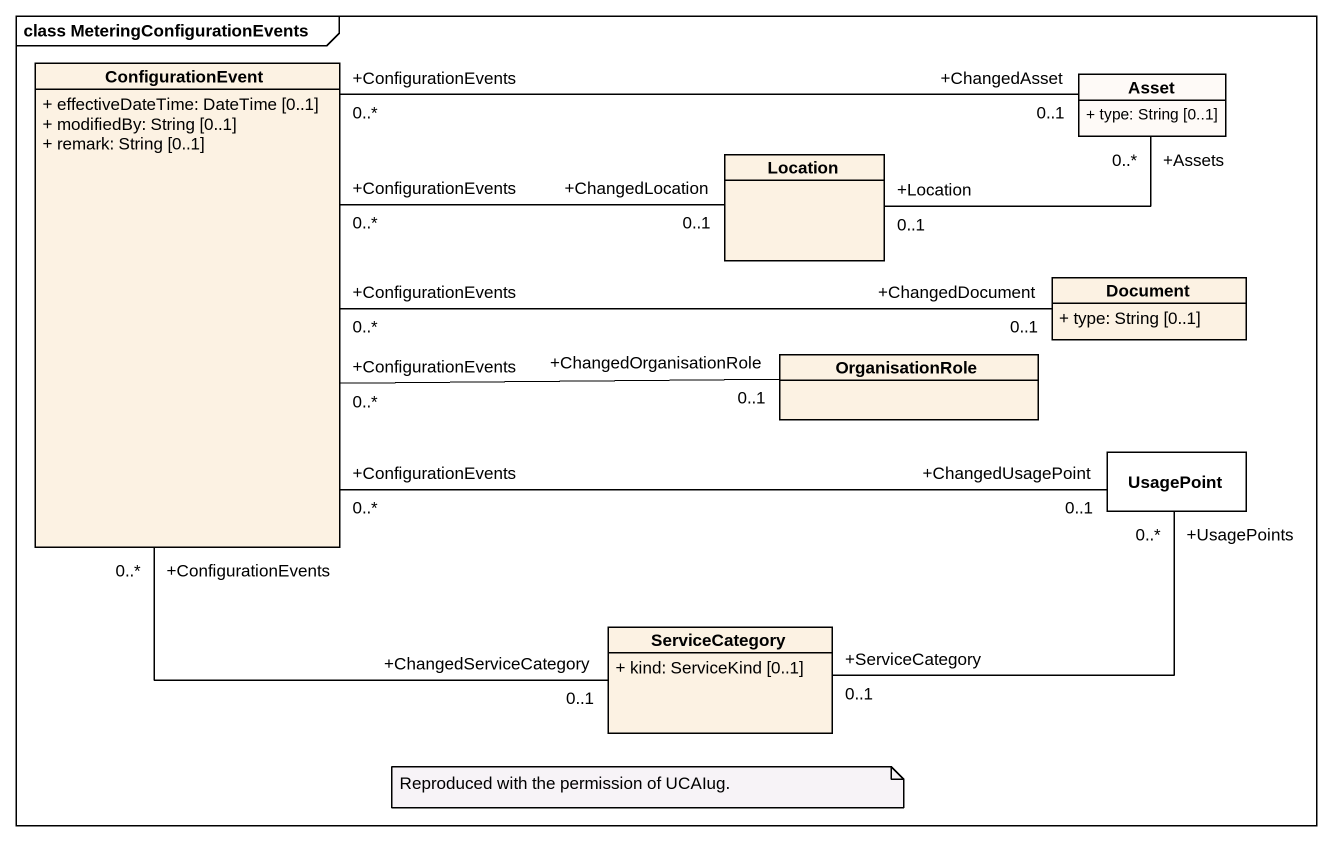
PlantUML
@startuml
mainframe class MeteringConfigurationEvents
hide circle
hide empty members
skinparam classAttributeIconSize 0
class ConfigurationEvent {
  + effectiveDateTime: DateTime [0..1]
  + modifiedBy: String [0..1]
  + remark: String [0..1]
}
class Asset #FEFAF7 {
  + type: String [0..1]
}
class Location
class Document {
  + type: String [0..1]
}
class OrganisationRole
class UsagePoint #FFFFFF
class ServiceCategory {
  + kind: ServiceKind [0..1]
}
Asset "+ChangedAsset\n0..1" -left- "+ConfigurationEvents\n0..*" ConfigurationEvent
Asset "+Assets\n0..*" -left- "+Location\n0..1" Location
Location "+ChangedLocation\n0..1" -left- "+ConfigurationEvents\n0..*" ConfigurationEvent
Document "+ChangedDocument\n0..1" -left- "+ConfigurationEvents\n0..*" ConfigurationEvent
OrganisationRole "+ChangedOrganisationRole\n0..1" -left- "+ConfigurationEvents\n0..*" ConfigurationEvent
UsagePoint "+ChangedUsagePoint\n0..1" -left- "+ConfigurationEvents\n0..*" ConfigurationEvent
UsagePoint "+UsagePoints\n0..*" -left- "+ServiceCategory\n0..1" ServiceCategory
ServiceCategory "+ChangedServiceCategory\n0..1" -up- "+ConfigurationEvents\n0..*" ConfigurationEvent
note as N1
  Reproduced with the permission of UCAIug.
end note
@enduml
